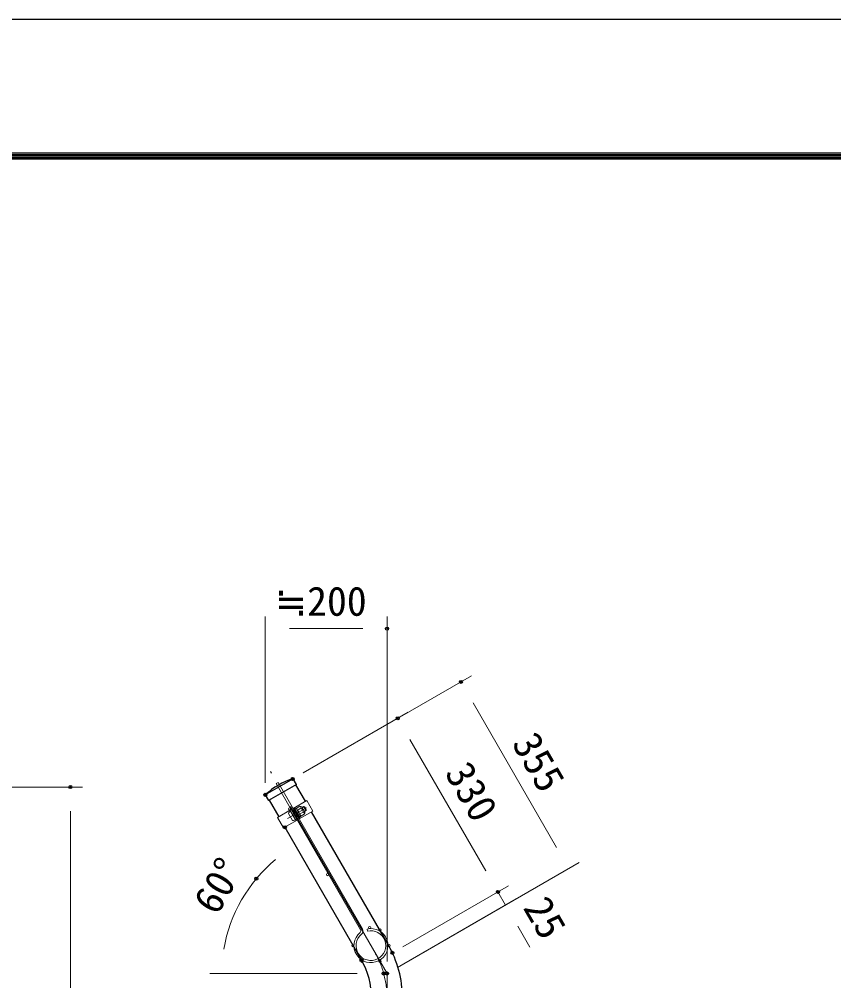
# Model space of a CAD drawing. Units: millimetres, scale not verified. Extents: x -4200 to 4200, y -2970 to 2970.
# Drawn here: x -529 to 812, y 1387 to 2970 of the extents above; entities that cross this region are included whole.
import ezdxf
from ezdxf.enums import TextEntityAlignment as Align

# ---------------------------------------------------------------- set-up
doc = ezdxf.new("R2010")
doc.units = ezdxf.units.MM
doc.header["$LTSCALE"] = 10
doc.header["$PDMODE"] = 32
doc.header["$PDSIZE"] = 5
doc.linetypes.add('USER1', pattern=[50.8, 31.75, -6.35, 6.35, -6.35])
for name, color, linetype, lineweight in [('0-4_D-STR-DIM', 7, 'Continuous', 13), ('0-7_D-STR1', 1, 'Continuous', 25), ('0-8_D-BMK', 2, 'USER1', 13), ('0-9_D-STR2', 7, 'Continuous', 13), ('0-A_D-STR3', 3, 'Continuous', 13), ('0-E_D-TTL', 7, 'Continuous', 25)]:
    doc.layers.add(name, color=color, linetype=linetype, lineweight=lineweight)
doc.layers.add('0-6_Defpoints', color=7, linetype='Continuous')
doc.styles.add('ＭＳ ゴシック', font='')
doc.styles.get('ＭＳ ゴシック').set_extended_font_data('MS Gothic')

msp = doc.modelspace()

# ---------------------------------------------------------------- linework, layer by layer
at = {"layer": '0-4_D-STR-DIM'}
for p, q in [((-124.01, 1713.12), (-124.01, 1986.72)), ((76.53, 1418.98), (76.53, 1986.72)), ((-84.01, 1966.72), (36.53, 1966.72)), ((-61.65, 1729.12), (215.47, 1889.12)), ((355.65, 1606.32), (218.15, 1844.48)), ((-61.65, 1729.12), (111.55, 1829.12)), ((239.23, 1567.97), (114.23, 1784.48)), ((-864.97, 1705.98), (-424.97, 1705.98)), ((-444.97, -386.02), (-444.97, 1665.98)), ((239.23, 1567.97), (219.23, 1602.61)), ((93.85, 1408.98), (392.97, 1581.68)), ((102.77, 1443), (276.55, 1543.33)), ((102.77, 1443), (276.55, 1543.33)), ((93.85, 1408.98), (289.05, 1521.68)), ((271.73, 1511.68), (259.23, 1533.33)), ((291.73, 1477.04), (311.73, 1442.4)), ((27.2, 1398.98), (-215.58, 1398.98))]:
    msp.add_line(p, q, dxfattribs=at)
msp.add_arc((47.2, 1398.98), 242.78, 129.45063, 170.54937, dxfattribs=at)
at = {"layer": '0-6_Defpoints'}
for p in [(76.53, 1966.72), (198.15, 1879.12), (94.23, 1819.12), (-78.97, 1719.12), (-444.97, 1705.98), (-124.01, 1693.12), (-91.84, 1639.81), (-138.78, 1555.04), (259.23, 1533.33), (85.45, 1433), (34.43, 1421.09), (71.04, 1398.98), (76.53, 1398.98), (76.53, 1398.98)]:
    msp.add_point(p, dxfattribs=at)
at = {"layer": '0-7_D-STR1'}
for p, q in [((-77.94, 1719.72), (-124.01, 1693.12)), ((-72.44, 1710.19), (-118.51, 1683.59)), ((-72.44, 1710.19), (-77.94, 1719.72)), ((-57.85, 1682.53), (-73.47, 1709.59)), ((-124.01, 1693.12), (-118.51, 1683.59)), ((-117.47, 1684.19), (-101.84, 1657.13)), ((78.43, 1446.49), (-47.85, 1665.21)), ((-91.84, 1639.81), (34.43, 1421.09))]:
    msp.add_line(p, q, dxfattribs=at)
for centre, radius, start, end in [((-42.76, 1605.59), 119.43, 107.13052, 132.86948), ((-73.47, 1358.79), 175.4, 0, 30), ((-73.47, 1358.79), 124.6, 0, 30)]:
    msp.add_arc(centre, radius, start, end, dxfattribs=at)
at = {"layer": '0-8_D-BMK'}
for p, q in [((76.53, 1398.98), (-115.58, 1731.72)), ((-87.33, 1653.96), (-56.38, 1671.83)), ((76.53, -738.02), (76.53, 1398.98))]:
    msp.add_line(p, q, dxfattribs=at)
msp.add_arc((-73.47, 1358.79), 150, 0, 30, dxfattribs=at)
at = {"layer": '0-9_D-STR2'}
for p, q in [((-106.03, 1711.58), (-102.91, 1713.38)), ((32.9, 1470.94), (-106.03, 1711.58)), ((36.02, 1472.74), (-102.91, 1713.38)), ((44.38, 1468.62), (43.54, 1472.12))]:
    msp.add_line(p, q, dxfattribs=at)
for centre in [(-84.09, 1669.98), (-21.59, 1561.72), (48.01, 1474.61), (64.93, 1470.69), (20.23, 1444.88), (79.83, 1444.88), (35.13, 1419.07), (64.93, 1419.07)]:
    msp.add_circle(centre, 1.8, dxfattribs=at)
for centre, radius, start, end in [((50.03, 1444.88), 28, 129.83934, 103.39579), ((29.78, 1469.14), 7.2, 309.83934, 30), ((50.03, 1444.88), 24.4, 129.83934, 103.39579), ((29.78, 1469.14), 3.6, 309.83934, 30)]:
    msp.add_arc(centre, radius, start, end, dxfattribs=at)
at = {"layer": '0-A_D-STR3'}
for p, q in [((-78.29, 1670.73), (-55.86, 1683.68)), ((-55.86, 1683.68), (-45.86, 1666.36)), ((-103.84, 1655.98), (-81.41, 1668.93)), ((-85.8, 1662.35), (-79.3, 1651.09)), ((-73.4, 1650.46), (-83.4, 1667.78)), ((-82.4, 1666.05), (-74.4, 1652.19)), ((-71.41, 1651.61), (-81.41, 1668.93)), ((-78.41, 1663.73), (-75.29, 1665.53)), ((-68.29, 1653.41), (-78.29, 1670.73)), ((-78.07, 1663.15), (-74.95, 1664.95)), ((-66.3, 1654.56), (-76.3, 1671.88)), ((-73.55, 1667.12), (-74.79, 1670.05)), ((-73.3, 1671.01), (-74.75, 1670.17)), ((-73.55, 1667.12), (-69.05, 1659.32)), ((-69.39, 1664.32), (-73.25, 1671.01)), ((-73.06, 1670.87), (-73.18, 1670.99)), ((-67.26, 1674.22), (-73.06, 1670.87)), ((-65.38, 1670.97), (-71.27, 1667.57)), ((-69.39, 1664.32), (-65.53, 1657.63)), ((-68.29, 1653.41), (-45.86, 1666.36)), ((-61.63, 1664.47), (-67.52, 1661.07)), ((-63.84, 1673.3), (-58.84, 1664.64)), ((-63.34, 1672.43), (-60.48, 1674.08)), ((-63, 1671.85), (-59.86, 1673.66)), ((-60.48, 1674.08), (-56.48, 1667.15)), ((-59.68, 1666.09), (-56.54, 1667.9)), ((-59.34, 1665.5), (-56.48, 1667.15)), ((-103.84, 1655.98), (-93.84, 1638.66)), ((-93.84, 1638.66), (-71.41, 1651.61)), ((-74.74, 1657.39), (-71.63, 1659.19)), ((-74.41, 1656.8), (-71.29, 1658.6)), ((-69.05, 1659.32), (-67.13, 1656.78)), ((-65.57, 1657.57), (-67, 1656.75)), ((-59.75, 1661.22), (-65.55, 1657.87))]:
    msp.add_line(p, q, dxfattribs=at)
for centre, radius, start, end in [((-74.7, 1670.09), 0.1, 120, 203), ((-73.25, 1670.92), 0.1, 45, 120), ((-76.43, 1666.75), 5.32, 9.37322, 52.7756), ((-87.37, 1653.94), 21.19, 30, 40.20031), ((-87.37, 1653.94), 21.19, 19.79969, 30), ((-67.58, 1666.23), 8, 62.13463, 87.68315), ((-67.2, 1672.08), 2.13, 328.45309, 91.54691), ((-68.49, 1664.84), 6.87, 30, 63.09348), ((-68.49, 1664.84), 6.87, 356.90652, 30), ((-61.57, 1662.33), 2.13, 328.45309, 91.54691), ((-64.97, 1666.87), 8.5, 1.92751, 58.07249), ((-66.83, 1664.94), 8, 332.31685, 357.86537), ((-70.81, 1657), 5.32, 7.2244, 50.62678), ((-67.05, 1656.84), 0.1, 217, 300), ((-65.62, 1657.66), 0.1, 300, 7.2244)]:
    msp.add_arc(centre, radius, start, end, dxfattribs=at)
for centre, start_param, end_param in [((-81.65, 1664.75), 1.5707963, 3.1415927), ((-75.15, 1653.49), 3.1415927, 4.712389)]:
    msp.add_ellipse(centre, major_axis=(4.16, 2.4), ratio=0.3125, start_param=start_param, end_param=end_param, dxfattribs=at)
at = {"layer": '0-E_D-TTL', "color": 2}
msp.add_lwpolyline([(-4200, 2970), (4200, 2970), (4200, -2970), (-4200, -2970)], close=True, dxfattribs=at)
at = {"layer": '0-E_D-TTL'}
for points in [[(-3930, 2750), (3930, 2750), (3930, -2750), (-3930, -2750)], [(-3927.5, 2747.5), (3927.5, 2747.5), (3927.5, -2747.5), (-3927.5, -2747.5)], [(-3925, 2745), (3925, 2745), (3925, -2745), (-3925, -2745)], [(-3922.5, 2742.5), (3922.5, 2742.5), (3922.5, -2742.5), (-3922.5, -2742.5)], [(-3920, 2740), (3920, 2740), (3920, -2740), (-3920, -2740)]]:
    msp.add_lwpolyline(points, close=True, dxfattribs=at)

# ---------------------------------------------------------------- texts
at = {"layer": '0-4_D-STR-DIM', "style": 'ＭＳ ゴシック'}
msp.add_text('≒200', height=48.09, dxfattribs=at).set_placement((-108.29, 1973.47), align=Align.BOTTOM_LEFT)
for s, rotation, p in [('355', 300, (268.63, 1770.54)), ('330', 300, (158.14, 1721.93)), ('60°', 60, (-190.92, 1485.6)), ('25', 300, (287.18, 1500.11))]:
    msp.add_text(s, height=48.09, rotation=rotation, dxfattribs=at).set_placement(p, align=Align.BOTTOM_LEFT)

doc.saveas('drawing.dxf')
